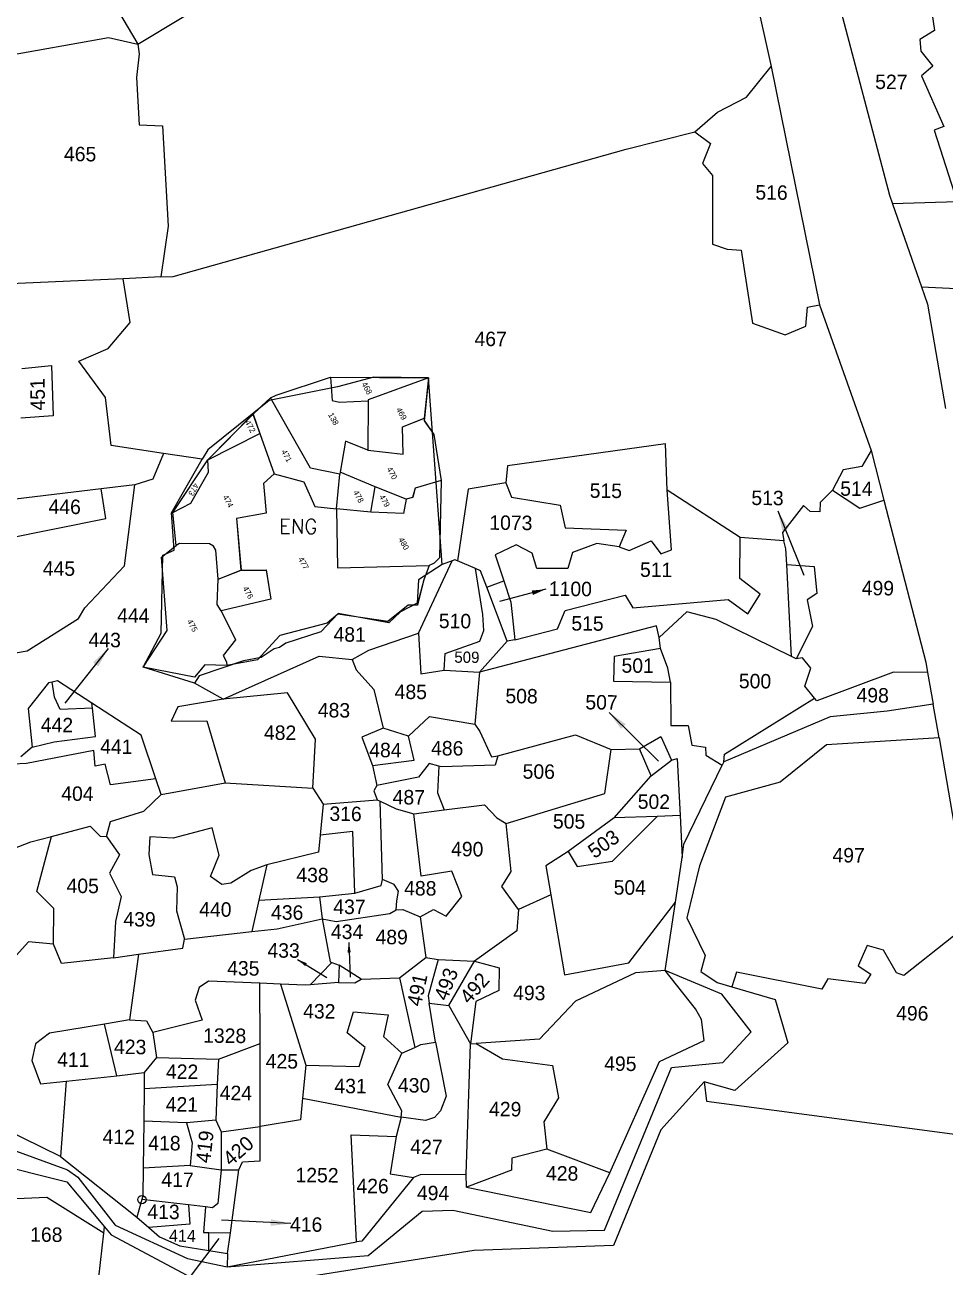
# Model space of a CAD drawing. Header units: metres. Extents: x 261324 to 273196, y 2168580 to 2176145.
# Drawn here: x 267369 to 267956, y 2172675 to 2173468 of the extents above; entities that cross this region are included whole.
import ezdxf

# ---------------------------------------------------------------- set-up
doc = ezdxf.new("R2010")
doc.units = ezdxf.units.M
for name, color, linetype in [('POLY_PARCEL', 6, 'Continuous'), ('POLY_ROAD', 30, 'Continuous'), ('POLY_WATER', 4, 'Continuous'), ('SYM_ARROW', 1, 'Continuous'), ('SYM_STONE', 1, 'Continuous'), ('TEXT_MAPIN', 7, 'Continuous'), ('TEXT_PARCEL', 7, 'Continuous')]:
    doc.layers.add(name, color=color, linetype=linetype)
doc.styles.get("Standard").update_dxf_attribs({"font": 'simplex.shx'})
doc.styles.add('TEXT_MAP', font='KRDEV050.TTF', dxfattribs={"height": 1.8})
doc.dimstyles.get("Standard").update_dxf_attribs({"dimtxt": 0.18, "dimasz": 0.18, "dimexe": 0.18, "dimexo": 0.0625, "dimgap": 0.09, "dimtad": 0, "dimtih": 1, "dimtoh": 1, "dimdec": 4, "dimzin": 0, "dimdsep": 46, "dimtxsty": 'Standard', "dimcen": 0.09, "dimadec": 0, "dimazin": 0, "dimtfac": 1, "dimtdec": 4, "dimtofl": 0, "dimtmove": 0, "dimatfit": 3, "dimfxl": 1, "dimtolj": 1, "dimtzin": 0, "dimarcsym": 0})

# ---------------------------------------------------------------- blocks, each defined once
blk = doc.blocks.new('ERD')
at = {"layer": 'POLY_PARCEL'}
for points in [[(273508.36, 2172802.57), (273523.23, 2172829.33)], [(273523.23, 2172829.33), (273520.21, 2172809.5), (273520.52, 2172809.32)], [(273523.23, 2172829.33), (273533.69, 2172822.14)], [(273533.96, 2172801.88), (273540.34, 2172810.98), (273532.77, 2172814.91), (273533.69, 2172822.14)], [(273533.69, 2172822.14), (273534.3, 2172821.72), (273539.54, 2172822.31), (273553.18, 2172817.43)], [(273553.18, 2172817.43), (273551.42, 2172809.19), (273553.62, 2172807.11), (273553.15, 2172805.09)], [(273553.18, 2172817.43), (273574.17, 2172805.39), (273574.83, 2172803.19), (273574.77, 2172801.46)], [(273508.36, 2172802.57), (273515.03, 2172799.56), (273516.58, 2172801.34), (273520.52, 2172809.32)], [(273520.52, 2172809.32), (273533.96, 2172801.88)], [(273553.15, 2172805.09), (273545.11, 2172798.42)], [(273553.15, 2172805.09), (273556.66, 2172802.17), (273551.42, 2172793.48)], [(273505.08, 2172783.06), (273505.26, 2172785.03), (273508.36, 2172802.57)], [(273533.96, 2172801.88), (273528.19, 2172797.17), (273535.83, 2172791.08)], [(273545.39, 2172784.57), (273561.65, 2172776.06), (273574.77, 2172801.46)], [(273574.77, 2172801.46), (273577.8, 2172797.83), (273583.82, 2172792.29), (273582.45, 2172789.79), (273583.88, 2172781.82), (273574.34, 2172769.17), (273575.23, 2172764.94), (273571.59, 2172750.15), (273574.93, 2172740.33), (273571.89, 2172731.11)], [(273545.11, 2172798.42), (273535.83, 2172791.08)], [(273551.42, 2172793.48), (273545.11, 2172798.42)], [(273551.42, 2172793.48), (273545.39, 2172784.57)], [(273536.37, 2172790.65), (273530.29, 2172783.51), (273505.08, 2172783.06)], [(273535.83, 2172791.08), (273536.37, 2172790.65)], [(273545.39, 2172784.57), (273536.37, 2172790.65)], [(273526.46, 2172772.67), (273533.07, 2172779.69), (273541.46, 2172778.98), (273545.39, 2172784.57)], [(273506.93, 2172775.86), (273505.08, 2172783.06)], [(273506.93, 2172775.86), (273513.29, 2172774.82)], [(273512.71, 2172756.6), (273506.93, 2172775.86)], [(273512.71, 2172756.6), (273513.29, 2172774.82)], [(273513.29, 2172774.82), (273526.46, 2172772.67)], [(273526.46, 2172772.67), (273527.47, 2172768.33), (273535.99, 2172764.67), (273533.07, 2172755.68), (273547.84, 2172749.26)], [(273521.95, 2172739.2), (273522.06, 2172745.53), (273516.18, 2172754.96), (273512.71, 2172756.6)], [(273521.95, 2172739.2), (273512.71, 2172756.6)], [(273547.84, 2172749.26), (273551.59, 2172756.16), (273560.23, 2172753.06), (273556.06, 2172737.68)], [(273546.95, 2172741.6), (273547.84, 2172749.26)], [(273546.95, 2172741.6), (273538.67, 2172745.29), (273537.19, 2172745.35), (273535.94, 2172744.52), (273531.41, 2172736.37), (273531.42, 2172735.21)], [(273531.42, 2172735.21), (273521.95, 2172739.2)], [(273556.06, 2172737.68), (273553.74, 2172737.62), (273546.95, 2172741.6)], [(273571.89, 2172731.11), (273568.38, 2172725.21), (273570.22, 2172720.57), (273559.84, 2172707.93), (273553.35, 2172720.01), (273532.45, 2172729.36), (273531.42, 2172735.21)], [(273556.06, 2172737.68), (273566.13, 2172737.32), (273568.63, 2172731.6), (273570.83, 2172731.55), (273571.89, 2172731.11)]]:
    blk.add_lwpolyline(points, dxfattribs=at)
at = {"layer": 'TEXT_PARCEL', "style": 'TEXT_MAP'}
for s, p in [('469', (273527.01, 2172815.69)), ('468', (273514.86, 2172810.02)), ('470', (273541.89, 2172804.21)), ('479', (273548.35, 2172798.03)), ('138', (273518.28, 2172796.27)), ('480', (273562.93, 2172796.88)), ('478', (273543.26, 2172791.54)), ('471', (273521.37, 2172777.94)), ('472', (273507.91, 2172772.37)), ('477', (273553.31, 2172766.5)), ('474', (273525.06, 2172755.14)), ('476', (273553.07, 2172746.95)), ('475', (273553.78, 2172726.76))]:
    blk.add_text(s, height=1.8, dxfattribs=at).set_placement(p)
blk.add_text('473', height=1.8, rotation=304.5284, dxfattribs=at).set_placement((273516.82, 2172749.47))
blk = doc.blocks.new('STONE')
at = {"layer": 'SYM_STONE'}
blk.add_circle((0, 0), 0.511, dxfattribs=at)
blk = doc.blocks.new('DZ')
at = {"layer": 'POLY_PARCEL'}
for points in [[(267911.06, 2171697.94), (267925.93, 2171724.71)], [(267925.93, 2171724.71), (267922.91, 2171704.87), (267923.23, 2171704.69)], [(267925.93, 2171724.71), (267936.39, 2171717.51)], [(267936.67, 2171697.25), (267943.04, 2171706.36), (267935.48, 2171710.28), (267936.39, 2171717.51)], [(267936.39, 2171717.51), (267937.01, 2171717.09), (267942.25, 2171717.68), (267955.89, 2171712.8)], [(267955.89, 2171712.8), (267954.12, 2171704.57), (267956.33, 2171702.48), (267955.85, 2171700.46)], [(267955.89, 2171712.8), (267976.88, 2171700.76), (267977.53, 2171698.56), (267977.47, 2171696.83)], [(267911.06, 2171697.94), (267917.73, 2171694.93), (267919.28, 2171696.71), (267923.23, 2171704.69)], [(267923.23, 2171704.69), (267936.67, 2171697.25)], [(267955.85, 2171700.46), (267947.81, 2171693.79)], [(267955.85, 2171700.46), (267959.36, 2171697.54), (267954.12, 2171688.85)], [(267907.79, 2171678.43), (267907.97, 2171680.4), (267911.06, 2171697.94)], [(267936.67, 2171697.25), (267930.89, 2171692.55), (267938.54, 2171686.45)], [(267948.1, 2171679.94), (267964.35, 2171671.43), (267977.47, 2171696.83)], [(267977.47, 2171696.83), (267980.51, 2171693.2), (267986.52, 2171687.67), (267985.15, 2171685.17), (267986.58, 2171677.19), (267977.04, 2171664.54), (267977.94, 2171660.32), (267974.3, 2171645.52), (267977.63, 2171635.7), (267974.59, 2171626.48)], [(267947.81, 2171693.79), (267938.54, 2171686.45)], [(267954.12, 2171688.85), (267947.81, 2171693.79)], [(267954.12, 2171688.85), (267948.1, 2171679.94)], [(267939.07, 2171686.02), (267933, 2171678.88), (267907.79, 2171678.43)], [(267938.54, 2171686.45), (267939.07, 2171686.02)], [(267948.1, 2171679.94), (267939.07, 2171686.02)], [(267929.16, 2171668.04), (267935.77, 2171675.06), (267944.17, 2171674.35), (267948.1, 2171679.94)], [(267909.63, 2171671.23), (267907.79, 2171678.43)], [(267909.63, 2171671.23), (267916, 2171670.19)], [(267915.41, 2171651.97), (267909.63, 2171671.23)], [(267915.41, 2171651.97), (267916, 2171670.19)], [(267916, 2171670.19), (267929.16, 2171668.04)], [(267929.16, 2171668.04), (267930.18, 2171663.7), (267938.7, 2171660.04), (267935.78, 2171651.06), (267950.55, 2171644.63)], [(267924.66, 2171634.57), (267924.76, 2171640.9), (267918.89, 2171650.33), (267915.41, 2171651.97)], [(267924.66, 2171634.57), (267915.41, 2171651.97)], [(267950.55, 2171644.63), (267954.3, 2171651.53), (267962.93, 2171648.44), (267958.77, 2171633.05)], [(267949.66, 2171636.98), (267950.55, 2171644.63)], [(267949.66, 2171636.98), (267941.38, 2171640.67), (267939.89, 2171640.73), (267938.64, 2171639.89), (267934.11, 2171631.74), (267934.12, 2171630.59)], [(267934.12, 2171630.59), (267924.66, 2171634.57)], [(267958.77, 2171633.05), (267956.45, 2171632.99), (267949.66, 2171636.98)], [(267974.59, 2171626.48), (267971.08, 2171620.58), (267972.93, 2171615.94), (267962.55, 2171603.3), (267956.06, 2171615.38), (267935.15, 2171624.73), (267934.12, 2171630.59)], [(267958.77, 2171633.05), (267968.83, 2171632.69), (267971.33, 2171626.98), (267973.54, 2171626.92), (267974.59, 2171626.48)]]:
    blk.add_lwpolyline(points, dxfattribs=at)
at = {"layer": 'TEXT_PARCEL', "style": 'TEXT_MAP'}
for s, p in [('469', (267929.72, 2171711.06)), ('468', (267917.56, 2171705.39)), ('470', (267944.6, 2171699.58)), ('479', (267951.05, 2171693.4)), ('138', (267920.99, 2171691.65)), ('480', (267965.64, 2171692.25)), ('478', (267945.97, 2171686.91)), ('471', (267924.07, 2171673.31)), ('472', (267910.61, 2171667.75)), ('477', (267956.02, 2171661.88)), ('474', (267927.76, 2171650.51)), ('476', (267955.78, 2171642.32)), ('475', (267956.48, 2171622.13))]:
    blk.add_text(s, height=1.8, dxfattribs=at).set_placement(p)
blk.add_text('473', height=1.8, rotation=304.5284, dxfattribs=at).set_placement((267919.52, 2171644.84))
blk = doc.blocks.new('TEXTARROW')
blk.add_leader([(0, 0), (8.64, 0)], dimstyle='Standard', override={"dimtxt": 2.5, "dimasz": 2.5, "dimexe": 1.25, "dimexo": 0.625, "dimgap": 0.625, "dimtad": 1, "dimtih": 0, "dimtoh": 0, "dimzin": 8, "dimcen": 2.5, "dimtofl": 1})
blk = doc.blocks.new('HF')
at = {"layer": 'POLY_PARCEL'}
for points in [[(273650.4, 2172865.06), (273706.28, 2172772.75)], [(273706.28, 2172772.75), (273717.24, 2172779.53)], [(273804.95, 2172777.94), (273805.33, 2172775.41), (273803.52, 2172774.26), (273803.68, 2172772.83), (273805.17, 2172770.96), (273803.79, 2172769.75), (273806.6, 2172763.49), (273805.44, 2172763), (273808.38, 2172754.15)], [(273689.2, 2172771), (273702.65, 2172773.54), (273706.28, 2172772.75)], [(273706.28, 2172772.75), (273706.48, 2172771.56), (273706.18, 2172768.6), (273706.54, 2172762.73), (273709.45, 2172762.61), (273710.3, 2172750.14), (273709.45, 2172743.82)], [(273775.65, 2172762.51), (273778.45, 2172764.98), (273782.03, 2172766.91), (273785.07, 2172770.73)], [(273709.45, 2172743.82), (273710.96, 2172743.91), (273767.13, 2172760.26), (273775.65, 2172762.51)], [(273775.65, 2172762.51), (273777.63, 2172761.08), (273776.64, 2172758.61), (273777.9, 2172757.13), (273778.01, 2172748.56), (273779.83, 2172747.95), (273781.59, 2172747.84), (273783.07, 2172738.78), (273787.14, 2172737.4), (273789.72, 2172738.5), (273789.89, 2172740.87), (273791.39, 2172741.17)], [(273808.38, 2172754.15), (273800.35, 2172753.79)], [(273704.74, 2172743.56), (273685.11, 2172742.49), (273683.47, 2172744.85), (273679.94, 2172745.03)], [(273709.97, 2172721.85), (273703.49, 2172722.81), (273702.72, 2172728.75), (273699.36, 2172733.25), (273702.99, 2172734.85), (273705.68, 2172738.14), (273704.74, 2172743.56)], [(273709.45, 2172743.82), (273704.74, 2172743.56)], [(273804.03, 2172743.52), (273818.82, 2172742.94), (273830.86, 2172738.11), (273831.9, 2172736.79), (273835.04, 2172738.87), (273840.48, 2172738.49)], [(273692.25, 2172732.25), (273695.97, 2172732.66), (273696.24, 2172726.4), (273692.2, 2172726.08)], [(273744.76, 2172708.39), (273742.85, 2172731.6), (273736.03, 2172731.6), (273731.53, 2172730.39), (273723.06, 2172728.58), (273715.48, 2172722.37), (273714.8, 2172721.19)], [(273772.66, 2172717.91), (273772.39, 2172723.67), (273752.76, 2172720.76), (273752.6, 2172718.62)], [(273797.98, 2172723.09), (273796.85, 2172721.09), (273794.54, 2172720.65), (273793.22, 2172718.13)], [(273709.97, 2172721.85), (273708.7, 2172718.66), (273706.45, 2172717.95)], [(273714.14, 2172693.33), (273707.71, 2172695.26), (273709.91, 2172699.54), (273710.02, 2172709.21), (273711.45, 2172709.87), (273711.07, 2172714.49), (273714.8, 2172721.19)], [(273714.8, 2172721.19), (273709.97, 2172721.85)], [(273685.56, 2172695.75), (273693.26, 2172697.18), (273699.63, 2172701.25), (273700.4, 2172702.56), (273705.29, 2172707.84), (273706.45, 2172717.95)], [(273706.45, 2172717.95), (273702.27, 2172717.41)], [(273752.6, 2172718.62), (273747.93, 2172717.8), (273746.67, 2172708.86)], [(273752.6, 2172718.62), (273753.31, 2172716.86), (273759.36, 2172715.93), (273760.02, 2172713.13), (273767.6, 2172712.91), (273766.78, 2172710.82)], [(273793.22, 2172718.13), (273791.68, 2172716.59), (273791.68, 2172715.43), (273790.47, 2172715.43), (273789.65, 2172716.2), (273787.06, 2172712.8), (273787.23, 2172711.75)], [(273793.22, 2172718.13), (273796.63, 2172715.93), (273799.63, 2172716.93)], [(273702.27, 2172717.41), (273688.15, 2172715.58)], [(273690.14, 2172711.01), (273702.88, 2172713.72), (273702.27, 2172717.41)], [(273766.78, 2172710.82), (273767.99, 2172710.38), (273770.74, 2172711.59), (273771.95, 2172710), (273773.27, 2172710.49), (273772.66, 2172717.91)], [(273781.79, 2172712.14), (273772.66, 2172717.91)], [(273753.92, 2172699.12), (273759.2, 2172700.55), (273760.13, 2172702.85), (273767.55, 2172704.83), (273768.54, 2172703.24), (273780.36, 2172704.39), (273782.83, 2172702.63), (273784.37, 2172705.11), (273781.79, 2172707.03), (273781.79, 2172712.14)], [(273787.23, 2172711.75), (273781.79, 2172712.14)], [(273787.62, 2172708.83), (273787.5, 2172710.76), (273787.23, 2172711.75)], [(273766.78, 2172710.82), (273763.98, 2172711.2), (273760.95, 2172710.05), (273760.4, 2172708.07), (273756.56, 2172708.02), (273755.95, 2172709.94), (273753.97, 2172710.93), (273751.34, 2172709.67), (273752.45, 2172706.44)], [(273741.93, 2172699.84), (273746.03, 2172708.87)], [(273746.03, 2172708.87), (273744.76, 2172708.39)], [(273746.67, 2172708.86), (273746.35, 2172708.99), (273746.03, 2172708.87)], [(273748.92, 2172707.93), (273746.67, 2172708.86)], [(273787.62, 2172708.83), (273791.02, 2172708.62), (273791.4, 2172705.27), (273790.19, 2172704.45), (273790.91, 2172701.15), (273788.92, 2172697.12)], [(273788.33, 2172697.4), (273787.62, 2172708.83)], [(273744.76, 2172708.39), (273741.84, 2172706.46), (273741.73, 2172703.55), (273739.65, 2172702.45), (273738.22, 2172701.08), (273731.9, 2172702.18), (273729.75, 2172699.87), (273725.41, 2172698.44), (273724.64, 2172697.89), (273723.98, 2172697.73), (273722.39, 2172696.63), (273720.19, 2172696.19), (273714.69, 2172694.27), (273714.14, 2172693.33)], [(273745.17, 2172695.28), (273745.26, 2172697.33), (273749.55, 2172698.92), (273750.05, 2172700.24), (273749.88, 2172702.22), (273748.92, 2172707.93)], [(273750.34, 2172705.63), (273749.54, 2172707.67), (273748.92, 2172707.93)], [(273750.34, 2172705.63), (273752.45, 2172706.44)], [(273752.95, 2172698.94), (273750.34, 2172705.63)], [(273752.45, 2172706.44), (273753.37, 2172703.79), (273753.92, 2172699.12)], [(273788.33, 2172697.4), (273778.92, 2172701.9), (273775.24, 2172702.83), (273771.83, 2172699.59)], [(273771.83, 2172699.59), (273771.5, 2172701.02), (273749.54, 2172695.04)], [(273733.68, 2172696.49), (273735.77, 2172697.64), (273741.93, 2172699.84)], [(273741.93, 2172699.84), (273742.26, 2172694.78), (273745.17, 2172695.28)], [(273772.03, 2172698.22), (273771.83, 2172699.59)], [(273749.54, 2172695.04), (273752.95, 2172698.94)], [(273753.92, 2172699.12), (273752.95, 2172698.94)], [(273772.03, 2172698.22), (273766.26, 2172697.17), (273766.21, 2172694.1), (273773.3, 2172694.04)], [(273773.3, 2172694.04), (273772.97, 2172695.8), (273772.03, 2172698.22)], [(273717.69, 2172691.38), (273729.61, 2172696.87), (273733.68, 2172696.49)], [(273733.68, 2172696.49), (273734.22, 2172695.19), (273736.42, 2172692.77), (273737.62, 2172687.99)], [(273788.92, 2172697.12), (273788.33, 2172697.4)], [(273791.23, 2172692.23), (273790.02, 2172693.71), (273790.74, 2172695.97), (273789.69, 2172697.23), (273788.92, 2172697.12)], [(273745.17, 2172695.28), (273749.54, 2172695.04)], [(273749.54, 2172695.04), (273749.02, 2172688.57)], [(273805.27, 2172695.58), (273801.02, 2172695.58), (273791.51, 2172691.9), (273791.23, 2172692.23)], [(273696.44, 2172693.3), (273695.98, 2172693.19), (273693.45, 2172690), (273694, 2172685.17)], [(273701.39, 2172690.73), (273697.08, 2172693.46), (273696.44, 2172693.3)], [(273701.46, 2172690.09), (273697.46, 2172689.89), (273696.75, 2172691.43), (273696.44, 2172693.3)], [(273717.69, 2172691.38), (273714.14, 2172693.33)], [(273773.3, 2172694.04), (273773.41, 2172688.66), (273775.55, 2172688.66), (273776.05, 2172686.24), (273777.75, 2172686.02), (273777.81, 2172685.03), (273779.85, 2172683.8)], [(273728.95, 2172680.44), (273729.23, 2172686.54), (273725.71, 2172692.26), (273717.69, 2172691.38)], [(273780.05, 2172684.22), (273780.11, 2172685.14), (273791.23, 2172692.23)], [(273701.46, 2172690.09), (273701.39, 2172690.73)], [(273709.43, 2172681.41), (273707.57, 2172686.82), (273701.39, 2172690.73)], [(273717.69, 2172691.38), (273712.08, 2172690.39), (273711.26, 2172688.57), (273715.71, 2172688.68), (273718.07, 2172680.99)], [(273694, 2172685.17), (273696.75, 2172685.88), (273701.86, 2172686.6), (273701.46, 2172690.09)], [(273740.81, 2172687), (273743.4, 2172689.47), (273749.02, 2172688.57)], [(273737.62, 2172687.99), (273734.99, 2172686.84), (273736.36, 2172683.32)], [(273740.81, 2172687), (273737.62, 2172687.99)], [(273749.02, 2172688.57), (273749.68, 2172687.7), (273751.16, 2172684.56), (273751.93, 2172684.67)], [(273751.93, 2172684.67), (273761.54, 2172687.39), (273766, 2172685.61)], [(273769.52, 2172685.72), (273772.16, 2172687.26), (273773.53, 2172684.34)], [(273736.36, 2172683.32), (273741.53, 2172684.04), (273740.81, 2172687)], [(273753.03, 2172676.27), (273765.29, 2172680.11), (273766, 2172685.61)], [(273766, 2172685.61), (273769.52, 2172685.72)], [(273771, 2172682.37), (273769.52, 2172685.72)], [(273709.43, 2172681.41), (273703.78, 2172680.61), (273703.12, 2172683.14), (273701.86, 2172682.92), (273701.69, 2172684.84), (273693.34, 2172683.14), (273691.62, 2172683.03)], [(273694, 2172685.17), (273692.61, 2172683.97)], [(273751.93, 2172684.67), (273751.6, 2172683.52), (273744.95, 2172683.25), (273744.6, 2172683.33)], [(273771, 2172682.37), (273773.53, 2172684.34)], [(273773.53, 2172684.34), (273774.24, 2172684.56), (273774.68, 2172677.48)], [(273736.36, 2172683.32), (273736.92, 2172680.83)], [(273744.6, 2172683.33), (273743.41, 2172683.63), (273742.09, 2172681.93), (273736.92, 2172680.83)], [(273744.6, 2172683.33), (273744.48, 2172679.99), (273745.31, 2172677.89)], [(273710.1, 2172679.46), (273709.43, 2172681.41)], [(273710.1, 2172679.46), (273718.07, 2172680.99)], [(273718.07, 2172680.99), (273728.95, 2172680.44)], [(273766.49, 2172677.09), (273771, 2172682.37)], [(273703.38, 2172674.16), (273703.86, 2172676.03), (273707.96, 2172677.37), (273710.1, 2172679.46)], [(273728.95, 2172680.44), (273730.25, 2172678.45)], [(273736.92, 2172680.83), (273736.54, 2172680.17), (273736.98, 2172679.07)], [(273730.25, 2172678.45), (273729.93, 2172674.59)], [(273730.25, 2172678.45), (273736.98, 2172679.07)], [(273736.98, 2172679.07), (273737.37, 2172678.89)], [(273737.72, 2172669.17), (273737.37, 2172678.89)], [(273737.37, 2172678.89), (273739.34, 2172677.97), (273741.54, 2172677.37)], [(273741.54, 2172677.37), (273745.31, 2172677.89)], [(273745.31, 2172677.89), (273750.34, 2172678.58), (273751.87, 2172676.98), (273753.03, 2172676.27)], [(273742.45, 2172664.55), (273744.1, 2172665.49), (273745.69, 2172664.66), (273747.62, 2172667.13), (273746.35, 2172670.27), (273742.56, 2172669.61), (273741.54, 2172677.37)], [(273754.67, 2172665.58), (273752.58, 2172668.44), (273753.74, 2172670.31), (273753.03, 2172676.27)], [(273760.78, 2172672.86), (273761.93, 2172670.99), (273766.33, 2172671.71), (273771.82, 2172677.34)], [(273766.49, 2172677.09), (273760.78, 2172672.86)], [(273771.82, 2172677.34), (273766.49, 2172677.09)], [(273774.68, 2172677.48), (273771.82, 2172677.34)], [(273774.68, 2172677.48), (273774.96, 2172672.27)], [(273696.54, 2172674.1), (273701.32, 2172675.43), (273702.59, 2172674.22), (273703.38, 2172674.16)], [(273723.32, 2172670.82), (273721.4, 2172670.1), (273718.87, 2172668.51), (273717.77, 2172668.34), (273716.34, 2172669.33), (273717.39, 2172671.97), (273716.51, 2172675.38), (273711.67, 2172674.06), (273708.76, 2172674.17), (273708.65, 2172671.97), (273709.14, 2172669.5), (273711.89, 2172669.22), (273712.22, 2172668.01), (273712.17, 2172664.99), (273713.21, 2172661.48)], [(273734.32, 2172667.41), (273733.99, 2172675.1), (273729.93, 2172674.59)], [(273690.98, 2172672.21), (273693.96, 2172673.39), (273696.54, 2172674.1)], [(273696.9, 2172660.72), (273696.9, 2172665.14), (273694.79, 2172667.25), (273694.79, 2172667.25), (273696.54, 2172674.1)], [(273703.38, 2172674.16), (273705.01, 2172671.92), (273703.8, 2172669.62), (273705.25, 2172666.71), (273704.59, 2172663.62), (273704.4, 2172659.09)], [(273729.93, 2172674.59), (273729.75, 2172672.46), (273723.32, 2172670.82)], [(273760.78, 2172672.86), (273758.03, 2172671.05), (273758.69, 2172667.44)], [(273723.32, 2172670.82), (273722.4, 2172666.44)], [(273734.32, 2172667.41), (273737.56, 2172668.4), (273737.72, 2172669.17)], [(273739.48, 2172665.38), (273739.54, 2172666.53), (273739.76, 2172667.74), (273739.21, 2172668.56), (273737.72, 2172669.17)], [(273729.92, 2172666.92), (273734.32, 2172667.41)], [(273758.69, 2172667.44), (273754.67, 2172665.58)], [(273758.69, 2172667.44), (273760.5, 2172657.51), (273768.47, 2172659.1), (273774.18, 2172666.69)], [(273812.42, 2172667.44), (273808.79, 2172662.8), (273802.69, 2172657.85), (273801.76, 2172658.18), (273800.11, 2172660.98), (273798.07, 2172661.53), (273796.97, 2172659.01), (273798.57, 2172657.96), (273797.85, 2172656.81), (273793.24, 2172657.36), (273792.52, 2172656.04), (273781.86, 2172658.07), (273781.32, 2172656.24)], [(273722.4, 2172666.44), (273721.56, 2172662.52)], [(273722.4, 2172666.44), (273729.92, 2172666.92)], [(273729.92, 2172666.92), (273730.3, 2172664.17)], [(273739.48, 2172665.38), (273740.31, 2172665.43), (273742.45, 2172664.55)], [(273754.67, 2172665.58), (273754.51, 2172662.95), (273749.26, 2172659.1)], [(273721.56, 2172662.52), (273724.7, 2172662.9), (273730.3, 2172664.17)], [(273730.3, 2172664.17), (273732.01, 2172663.89), (273738.71, 2172664.94), (273739.48, 2172665.38)], [(273730.3, 2172664.17), (273731.35, 2172658.84), (273731.53, 2172658.77)], [(273742.45, 2172664.55), (273743.21, 2172659.49)], [(273713.21, 2172661.48), (273721.56, 2172662.52)], [(273696.9, 2172660.72), (273693.81, 2172660.96), (273692.29, 2172659.27), (273690.42, 2172659.21), (273688.72, 2172657.15), (273686.24, 2172657.09)], [(273707.49, 2172659.57), (273712.99, 2172660.38), (273713.21, 2172661.48)], [(273704.4, 2172659.09), (273697.93, 2172658.3), (273696.9, 2172660.72)], [(273704.4, 2172659.09), (273707.49, 2172659.57)], [(273707.49, 2172659.57), (273706.46, 2172651.4)], [(273739.97, 2172656.96), (273743.21, 2172659.49)], [(273743.21, 2172659.49), (273744.75, 2172659.27)], [(273744.75, 2172659.27), (273743.54, 2172654.76), (273743.71, 2172653.83)], [(273744.75, 2172659.27), (273749.26, 2172659.1)], [(273728.88, 2172655.97), (273731.53, 2172658.77)], [(273731.53, 2172658.77), (273732.44, 2172658.44)], [(273732.44, 2172658.44), (273732.39, 2172656.3)], [(273735.19, 2172656.74), (273732.44, 2172658.44)], [(273746.13, 2172653.55), (273749.26, 2172659.1)], [(273749.26, 2172659.1), (273752.34, 2172658.33), (273752.34, 2172655.48), (273749.48, 2172654.1), (273748.88, 2172648.83)], [(273773, 2172658.17), (273769.32, 2172657.84), (273761.9, 2172654.27), (273757.45, 2172649.49), (273749.57, 2172648.88)], [(273766.35, 2172632.95), (273772.4, 2172646.87), (273777.95, 2172649.51), (273777.57, 2172652.15), (273776.8, 2172653.47), (273773, 2172658.17)], [(273722.63, 2172656.1), (273716.21, 2172656.28), (273715.06, 2172655.49), (273714.58, 2172653.92), (273715.49, 2172651.44), (273709.37, 2172649.83)], [(273732.39, 2172656.3), (273728.88, 2172655.97)], [(273732.39, 2172656.3), (273734.42, 2172656.25), (273735.19, 2172656.74)], [(273735.19, 2172656.74), (273739.97, 2172656.96)], [(273739.97, 2172656.96), (273741.98, 2172648.32)], [(273725.19, 2172656.01), (273722.63, 2172656.1)], [(273722.71, 2172648.59), (273722.63, 2172656.1)], [(273725.19, 2172656.01), (273728.43, 2172645.97)], [(273728.88, 2172655.97), (273728.26, 2172655.92), (273725.19, 2172656.01)], [(273744.53, 2172649), (273743.71, 2172653.83)], [(273743.71, 2172653.83), (273746.13, 2172653.55)], [(273746.13, 2172653.55), (273748.88, 2172648.83)], [(273728.43, 2172645.97), (273735.08, 2172645.86), (273735.79, 2172648.23), (273733.54, 2172650.04), (273734.31, 2172652.68), (273738.6, 2172652.35), (273738.05, 2172649.65), (273740.36, 2172647.57)], [(273703.34, 2172650.84), (273696.53, 2172649.62), (273694.78, 2172648.29), (273694.35, 2172646.23), (273695.44, 2172643.33), (273698.66, 2172643.69)], [(273706.46, 2172651.4), (273703.34, 2172650.84)], [(273704.95, 2172644.41), (273703.34, 2172650.84)], [(273706.46, 2172651.4), (273708.58, 2172651.28), (273709.37, 2172649.83)], [(273709.37, 2172649.83), (273709.85, 2172646.74)], [(273717.55, 2172646.59), (273722.71, 2172648.59)], [(273722.83, 2172638.3), (273722.71, 2172648.59)], [(273744.53, 2172649), (273745.91, 2172642.29), (273745.25, 2172640.44), (273744.48, 2172639.62), (273743.38, 2172639.23), (273740.35, 2172639.62)], [(273741.98, 2172648.32), (273742.72, 2172648.67), (273744.53, 2172649)], [(273748.51, 2172632.57), (273748.88, 2172648.83)], [(273748.88, 2172648.83), (273749.57, 2172648.88)], [(273749.57, 2172648.88), (273752.89, 2172646.98), (273759.1, 2172646.21), (273759.87, 2172642.2), (273758.11, 2172639.23), (273758.49, 2172635.81)], [(273740.35, 2172639.62), (273740.41, 2172640.39), (273738.65, 2172643.68), (273740.36, 2172647.57)], [(273740.36, 2172647.57), (273741.98, 2172648.32)], [(273709.85, 2172646.74), (273708.34, 2172644.86)], [(273709.85, 2172646.74), (273717.55, 2172646.59)], [(273717.55, 2172646.59), (273717.44, 2172643.45)], [(273728.43, 2172645.97), (273728.06, 2172641.88)], [(273698.66, 2172643.69), (273704.95, 2172644.41)], [(273704.95, 2172644.41), (273708.34, 2172644.86)], [(273708.34, 2172644.86), (273708.34, 2172642.84)], [(273777.97, 2172644.37), (273778.29, 2172641.97), (273819.81, 2172636.88)], [(273698.66, 2172643.69), (273698.05, 2172634.31)], [(273717.44, 2172643.45), (273708.34, 2172642.84)], [(273708.34, 2172642.84), (273708.34, 2172638.79)], [(273717.44, 2172643.45), (273717.3, 2172639.03)], [(273728.06, 2172641.88), (273727.82, 2172639.18), (273722.83, 2172638.3)], [(273728.06, 2172641.88), (273740.35, 2172639.62)], [(273698.05, 2172634.31), (273686.38, 2172639.88)], [(273740.35, 2172639.62), (273739.77, 2172637.19)], [(273713.67, 2172638.67), (273708.34, 2172638.79)], [(273708.34, 2172638.79), (273708.34, 2172632.98)], [(273717.3, 2172639.03), (273713.67, 2172638.67)], [(273713.67, 2172638.67), (273714.4, 2172636.18), (273714.15, 2172633.34)], [(273717.3, 2172639.03), (273717.97, 2172637.58)], [(273717.97, 2172637.58), (273722.83, 2172638.3)], [(273720.24, 2172632.89), (273720.69, 2172633.88), (273722.87, 2172634), (273722.83, 2172638.3)], [(273717.97, 2172637.58), (273718.03, 2172632.85)], [(273734.93, 2172624.06), (273734.16, 2172637.35), (273739.77, 2172637.19)], [(273739.77, 2172637.19), (273739.05, 2172632.57), (273741.96, 2172632.13)], [(273758.49, 2172635.81), (273754.15, 2172634.66), (273754.15, 2172633.17), (273748.56, 2172630.98)], [(273766.35, 2172632.95), (273758.49, 2172635.81)], [(273698.05, 2172634.31), (273707.61, 2172626.86)], [(273708.34, 2172632.98), (273708.34, 2172629.53), (273708.21, 2172629.05)], [(273714.15, 2172633.34), (273708.34, 2172632.98)], [(273714.15, 2172633.34), (273718.03, 2172632.85)], [(273748.56, 2172630.98), (273764.04, 2172628.01), (273766.35, 2172632.95)], [(273718.03, 2172632.85), (273717.67, 2172628.68), (273717, 2172628.13), (273716.12, 2172628.23)], [(273718.03, 2172632.85), (273720.24, 2172632.89)], [(273719.26, 2172625.04), (273720.24, 2172632.89)], [(273741.96, 2172632.13), (273735.59, 2172624.17), (273734.93, 2172624.06)], [(273748.51, 2172632.57), (273742.79, 2172632.46), (273741.96, 2172632.13)], [(273748.56, 2172630.98), (273748.51, 2172632.57)], [(273703.53, 2172624.85), (273696.38, 2172629.21), (273691.72, 2172628.96), (273690.15, 2172631.02), (273687.85, 2172628.84), (273684.82, 2172622.67), (273685.18, 2172616.56)], [(273708.21, 2172629.05), (273707.61, 2172626.86)], [(273714.01, 2172628.45), (273708.21, 2172629.05)], [(273714.01, 2172628.45), (273714.22, 2172626.07), (273709.11, 2172625.59)], [(273716.12, 2172628.23), (273714.01, 2172628.45)], [(273707.61, 2172626.86), (273709.11, 2172625.59)], [(273716.12, 2172628.23), (273715.91, 2172625.05), (273716.58, 2172625.05)], [(273703.53, 2172624.85), (273703.61, 2172625.62)], [(273709.11, 2172625.59), (273710.46, 2172624.44), (273713, 2172623.35), (273716.58, 2172622.81)], [(273702.78, 2172617.52), (273703.53, 2172624.85)], [(273716.58, 2172625.05), (273719.26, 2172625.04)], [(273716.58, 2172622.81), (273716.58, 2172625.05)], [(273718.91, 2172620.8), (273734.93, 2172624.06)], [(273718.94, 2172622.44), (273719.26, 2172625.04)], [(273716.58, 2172622.81), (273718.94, 2172622.44)], [(273718.94, 2172622.44), (273718.91, 2172620.8)]]:
    blk.add_lwpolyline(points, dxfattribs=at)
at = {"layer": 'POLY_ROAD'}
for points in [[(273772.26, 2172825.77), (273785.07, 2172770.73)], [(273793.11, 2172779.8), (273799.96, 2172754.9), (273800.35, 2172753.79)], [(273785.07, 2172770.73), (273791.39, 2172741.17)], [(273800.35, 2172753.79), (273804.03, 2172743.52)], [(273804.03, 2172743.52), (273804.8, 2172741.37), (273807.18, 2172728.4)], [(273791.39, 2172741.17), (273797.98, 2172723.09)], [(273797.98, 2172723.09), (273799.63, 2172716.93)], [(273799.63, 2172716.93), (273805.04, 2172696.84), (273805.27, 2172695.58)], [(273805.27, 2172695.58), (273806, 2172691.62)], [(273806.77, 2172687.45), (273806, 2172691.62)], [(273806.77, 2172687.45), (273809.47, 2172672.75), (273812.42, 2172667.44)], [(273780.05, 2172684.22), (273779.85, 2172683.8)]]:
    blk.add_lwpolyline(points, dxfattribs=at)
at = {"layer": 'POLY_WATER'}
for points in [[(273806, 2172691.62), (273800.27, 2172690.7), (273793.19, 2172689.91), (273780.05, 2172684.22)], [(273806.77, 2172687.45), (273792.77, 2172686.46), (273787.07, 2172681.74), (273780.28, 2172679.82), (273777.13, 2172671.23), (273775.61, 2172664.75), (273777.97, 2172660.09), (273777.43, 2172658.1), (273779.49, 2172656.76), (273781.32, 2172656.24)], [(273774.96, 2172672.27), (273775.18, 2172673.91), (273779.85, 2172683.8)], [(273774.18, 2172666.69), (273774.96, 2172672.27)], [(273773, 2172658.17), (273774.18, 2172666.69)], [(273718.91, 2172620.8), (273736.41, 2172622.37), (273743.07, 2172627.94), (273746.89, 2172628.12), (273759.36, 2172625.64), (273765.78, 2172625.82), (273773.91, 2172646.13), (273780.27, 2172646.79), (273783.78, 2172650.66), (273780.09, 2172655.32), (273773, 2172658.17)], [(273781.32, 2172656.24), (273786.69, 2172654.71), (273788.33, 2172649.34), (273781.79, 2172643.35), (273777.97, 2172644.37)], [(273777.97, 2172644.37), (273772.64, 2172638.38), (273766.89, 2172623.92), (273749.59, 2172623.13), (273718.51, 2172617.89)], [(273650.81, 2172609.7), (273650.27, 2172609.34), (273653.66, 2172606.19), (273658.2, 2172607.58), (273660.08, 2172607.46), (273668.19, 2172604.62), (273671.1, 2172605.28), (273673.83, 2172606.43), (273687.6, 2172636.66), (273698.93, 2172632.66), (273700.2, 2172631.76), (273704.92, 2172625.82), (273713.94, 2172621.77), (273718.91, 2172620.8)], [(273679.55, 2172603.72), (273683, 2172621.52), (273684.82, 2172625.13), (273687.19, 2172631.91), (273689.06, 2172633.54), (273698.87, 2172631.18), (273703.61, 2172625.62)], [(273703.61, 2172625.62), (273704.44, 2172624.64), (273717.64, 2172617.74), (273718.51, 2172617.89)]]:
    blk.add_lwpolyline(points, dxfattribs=at)
at = {"layer": 'SYM_ARROW'}
for p, rotation in [((273786.44, 2172715.48), 292.7329762788705), ((273703.34, 2172697.53), 232.0623042354406), ((273765.71, 2172690.21), 315.8596594316222), ((273726.76, 2172626.26), 177.9177723264913), ((273712.72, 2172617.34), 53.5263968769571)]:
    blk.add_blockref('TEXTARROW', p, dxfattribs=dict(at, rotation=rotation))
for p, xscale, yscale, zscale, rotation in [((273757.68, 2172705.45), 0.6882293613289202, 0.6882293613289202, 0.6882293613289202, 195.2527842390549), ((273733.62, 2172661.28), 0.5, 0.5, 0.5, 272.741136186623), ((273727.25, 2172659.12), 0.4999999999999998, 0.4999999999999998, 0.4999999999999998, 329.0467915791065)]:
    blk.add_blockref('TEXTARROW', p, dxfattribs=dict(at, xscale=xscale, yscale=yscale, zscale=zscale, rotation=rotation))
at = {"layer": 'SYM_STONE'}
blk.add_blockref('STONE', (273708.21, 2172629.05), dxfattribs=at)
at = {"layer": 'TEXT_MAPIN'}
blk.add_text('ENG', height=1.8, dxfattribs=at).set_placement((273724.44, 2172712.07))
at = {"layer": 'TEXT_PARCEL', "style": 'TEXT_MAP'}
for s, height, p in [('527', 1.8, (273798.03, 2172768.07)), ('465', 1.8, (273697.25, 2172758.11)), ('516', 1.8, (273783.27, 2172754.17)), ('467', 1.8, (273748.52, 2172735.62)), ('515', 1.8, (273763.03, 2172716.88)), ('513', 1.8, (273783.14, 2172716.18)), ('514', 1.8, (273794.18, 2172717.44)), ('446', 1.8, (273695.76, 2172714.23)), ('1073', 1.8, (273750.59, 2172712.78)), ('511', 1.8, (273769.38, 2172707.11)), ('445', 1.8, (273695.12, 2172706.54)), ('1100', 1.8, (273758.07, 2172704.63)), ('499', 1.8, (273796.98, 2172705.1)), ('444', 1.8, (273704.42, 2172700.78)), ('510', 1.8, (273744.43, 2172700.49)), ('515', 1.8, (273760.91, 2172700.35)), ('443', 1.8, (273700.9, 2172697.71)), ('481', 1.8, (273731.35, 2172698.69)), ('509', 1.4, (273746.4, 2172696.2)), ('501', 1.8, (273767.2, 2172695.17)), ('500', 1.8, (273781.81, 2172693.38)), ('485', 1.8, (273739.02, 2172691.63)), ('498', 1.8, (273796.46, 2172691.77)), ('508', 1.8, (273752.8, 2172691.23)), ('507', 1.8, (273762.75, 2172690.56)), ('483', 1.8, (273729.49, 2172689.25)), ('442', 1.8, (273695.06, 2172687.07)), ('482', 1.8, (273722.82, 2172686.39)), ('441', 1.8, (273702.47, 2172684.45)), ('484', 1.8, (273735.93, 2172684.36)), ('486', 1.8, (273743.62, 2172684.66)), ('506', 1.8, (273755.03, 2172681.87)), ('404', 1.8, (273697.69, 2172678.56)), ('487', 1.8, (273738.9, 2172678.52)), ('502', 1.8, (273769.38, 2172678.26)), ('316', 1.8, (273731.06, 2172676.38)), ('505', 1.8, (273758.86, 2172675.71)), ('490', 1.8, (273746.23, 2172672.14)), ('497', 1.8, (273793.66, 2172671.84)), ('438', 1.8, (273727.02, 2172668.73)), ('405', 1.8, (273698.46, 2172667.1)), ('488', 1.8, (273740.44, 2172667.21)), ('504', 1.8, (273766.49, 2172667.56)), ('440', 1.8, (273714.98, 2172664.33)), ('436', 1.8, (273723.92, 2172664.04)), ('437', 1.8, (273731.65, 2172664.82)), ('439', 1.8, (273705.57, 2172663.01)), ('434', 1.8, (273731.39, 2172661.71)), ('489', 1.8, (273736.94, 2172661.11)), ('433', 1.8, (273723.52, 2172659.31)), ('435', 1.8, (273718.53, 2172657.04)), ('493', 1.8, (273754.12, 2172654.33)), ('432', 1.8, (273728.03, 2172651.79)), ('496', 1.8, (273801.77, 2172652.26)), ('1328', 1.8, (273715.63, 2172648.64)), ('423', 1.8, (273704.56, 2172647.13)), ('411', 1.8, (273697.5, 2172645.47)), ('425', 1.8, (273723.44, 2172645.53)), ('495', 1.8, (273765.53, 2172645.64)), ('422', 1.8, (273711.05, 2172644.11)), ('431', 1.8, (273732.01, 2172642.53)), ('430', 1.8, (273739.91, 2172642.7)), ('424', 1.8, (273717.76, 2172641.53)), ('421', 1.8, (273711.06, 2172640.04)), ('429', 1.8, (273751.27, 2172639.85)), ('412', 1.8, (273703.25, 2172635.92)), ('418', 1.8, (273708.94, 2172635.21)), ('427', 1.8, (273741.52, 2172635.05)), ('1252', 1.8, (273727.28, 2172631.41)), ('428', 1.8, (273758.43, 2172631.93)), ('417', 1.8, (273710.61, 2172630.67)), ('426', 1.8, (273734.87, 2172630.12)), ('494', 1.8, (273742.4, 2172629.33)), ('413', 1.8, (273708.91, 2172626.66)), ('416', 1.8, (273726.66, 2172625.26)), ('168', 1.8, (273694.36, 2172623.68)), ('414', 1.5, (273711.62, 2172623.85))]:
    blk.add_text(s, height=height, dxfattribs=at).set_placement(p)
for s, rotation, p in [('451', 91.4545, (273695.21, 2172727.08)), ('503', 35.7023, (273764.07, 2172671.95)), ('493', 69.7096, (273745.91, 2172654.03)), ('491', 78.5366, (273742.67, 2172653.33)), ('492', 49.387, (273748.68, 2172653.65)), ('419', 83.8273, (273716.64, 2172633.61)), ('420', 41.5546, (273719.22, 2172633.23))]:
    blk.add_text(s, height=1.8, rotation=rotation, dxfattribs=at).set_placement(p)
blk = doc.blocks.new('FD')
blk.add_blockref('HF', (0, 0))
at = {"xscale": 0.3986562937659167, "yscale": 0.3986562937659167, "zscale": 0.3986562937659167, "rotation": 299.1862642705735}
blk.add_blockref('ERD', (-535668.35, 1845520.66), dxfattribs=at)

msp = doc.modelspace()

# ---------------------------------------------------------------- block references
for name, p, xscale, yscale, zscale, rotation in [('FD', (-1245917.78, -8959559.43), 5.130451255006628, 5.130451255006628, 5.130451255006628, 359.438771853458), ('DZ', (-3893794.97, 526292.82), 2.04528668278153, 2.04528668278153, 2.04528668278153, 298.6250361230801)]:
    msp.add_blockref(name, p, dxfattribs=dict(xscale=xscale, yscale=yscale, zscale=zscale, rotation=rotation))

doc.saveas('drawing.dxf')
